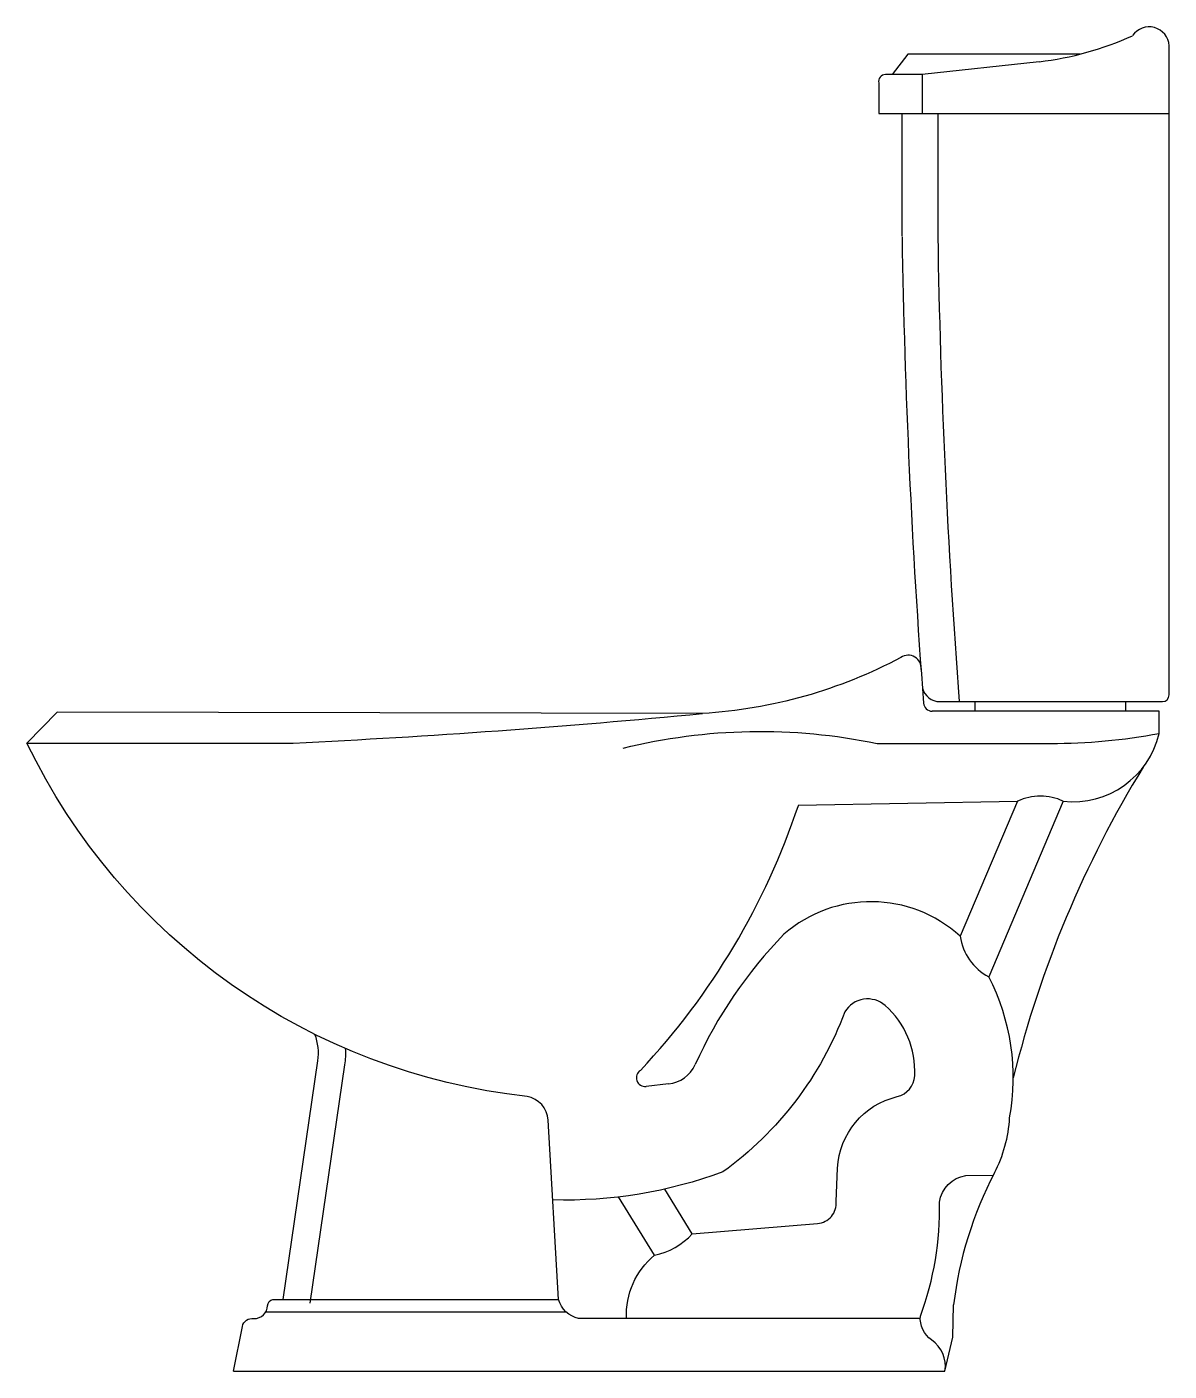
# Model space of a CAD drawing. Header units: millimetres. Extents: x 13.493 to 14.143, y -8.634 to -7.869.
import ezdxf

# ---------------------------------------------------------------- set-up
doc = ezdxf.new("R2010")
doc.units = ezdxf.units.MM
doc.header["$LTSCALE"] = 10

msp = doc.modelspace()

# ---------------------------------------------------------------- linework, layer by layer
for p, q in [((14.14313, -8.24902), (14.14313, -7.87952)), ((13.99439, -7.8843), (13.98548, -7.8959)), ((14.0925, -7.8843), (13.99439, -7.8843)), ((14.06921, -7.88861), (14.00259, -7.8959)), ((13.97788, -7.90072), (13.97788, -7.91815)), ((14.00259, -7.8959), (13.98168, -7.8959)), ((14.00259, -7.8959), (14.00259, -7.91815)), ((13.97788, -7.91815), (14.14313, -7.91815)), ((13.99112, -7.91815), (13.99112, -7.98787)), ((14.01147, -7.91815), (14.01147, -7.98787)), ((14.01259, -8.25281), (14.11857, -8.25281)), ((14.03257, -8.25281), (14.03257, -8.25823)), ((14.11857, -8.25281), (14.13933, -8.25281)), ((14.11857, -8.25823), (14.11857, -8.25281)), ((14.13747, -8.25823), (14.00835, -8.25823)), ((14.13747, -8.27088), (14.13747, -8.25823)), ((13.93213, -8.31182), (14.05684, -8.30952)), ((14.05684, -8.30952), (14.02425, -8.38631)), ((14.08292, -8.30952), (14.04049, -8.40938)), ((13.85817, -8.47031), (13.84548, -8.4718)), ((13.85033, -8.56785), (13.82978, -8.5347)), ((13.87178, -8.55563), (13.85618, -8.53019)), ((14.02008, -8.61447), (14.02045, -8.59605)), ((14.01559, -8.63381), (14.02008, -8.61447)), ((13.61076, -8.63381), (14.01559, -8.63381))]:
    msp.add_line(p, q)
for points in [[(13.99051, -8.22761, -0.108431), (13.87764, -8.25953), (13.51027, -8.25881), (13.49313, -8.27635), (13.64474, -8.27635, 0.011946), (13.87764, -8.25953, 3.572823)], [(14.00195, -8.23448, 0.635834), (13.99051, -8.22761)], [(14.00154, -8.60385), (13.80712, -8.60385, -0.278924), (13.79569, -8.59298), (13.78973, -8.49097, 0.347343), (13.77774, -8.4775, -0.258804), (13.49313, -8.27635, 0.464753)], [(13.83245, -8.27925, -0.112221), (13.97692, -8.27659), (14.07573, -8.27659, 0.046098), (14.13747, -8.27088, 3.437291)], [(13.83438, -8.60385, -0.238176), (13.85033, -8.56785, 0.15947), (13.87178, -8.55563), (13.94311, -8.54981, 0.417302), (13.95361, -8.53731), (13.9545, -8.51834, -0.335248), (13.98841, -8.47759, 0.333933), (13.99835, -8.46571, 0.228883), (13.98155, -8.42577, 0.468196), (13.95863, -8.42931, -0.147295), (13.88925, -8.52041, -0.095659), (13.79238, -8.53639, -0.095659)], [(13.63891, -8.59298), (13.65874, -8.45731, 0.129502), (13.65703, -8.44217, 0.129502)], [(13.65428, -8.59523), (13.67412, -8.45956, 0.05129), (13.67452, -8.45027, 0.05129)], [(14.01559, -8.63381, 0.285251), (14.00793, -8.61607, -0.270313), (14.0016, -8.60248, 0.095431), (14.01244, -8.53761, -0.336289), (14.0275, -8.52256), (14.043, -8.52237)], [(13.61076, -8.63381), (13.61576, -8.60844, -0.406569), (13.62232, -8.60391, 0.401491), (13.63013, -8.59657, -0.330116), (13.6331, -8.59298), (13.79569, -8.59298)]]:
    msp.add_lwpolyline(points, format="xyb")
msp.add_lwpolyline([(13.62914, -8.59998), (13.79986, -8.59998)])
for centre, radius, start, end in [((14.13175, -7.8802), 0.0114, 3.44192, 145.81362), ((14.04863, -7.71214), 0.17767, 276.65214, 294.50612), ((13.98168, -7.89981), 0.00391, 90, 193.4636), ((18.45293, -7.91546), 4.46239, 180.93398, 184.34591), ((18.45293, -7.91546), 4.44205, 180.93398, 184.35553), ((14.01272, -8.24246), 0.01035, 195.21591, 269.23171), ((14.00835, -8.25323), 0.005, 184.34591, 270), ((14.13933, -8.24902), 0.0038, 270, 0), ((14.08833, -8.25933), 0.05048, 263.84229, 346.76996), ((14.66119, -8.61666), 0.62495, 148.4925, 166.13141), ((14.06988, -8.33637), 0.02985, 64.09946, 115.90054), ((13.54395, -8.18284), 0.40905, 316.83633, 341.61953), ((13.97344, -8.4422), 0.07553, 47.71898, 130.95002), ((14.11129, -8.56689), 0.26102, 135.87179, 155.68293), ((14.0544, -8.38234), 0.03041, 187.50072, 242.7683), ((13.92927, -8.46687), 0.12519, 349.53537, 27.33276), ((13.85641, -8.45172), 0.01867, 275.39736, 335.68293), ((13.84491, -8.46688), 0.00495, 121.59207, 276.70454), ((13.97491, -8.48509), 0.0776, 332.46557, 356.66554), ((14.23842, -8.62247), 0.21957, 152.46557, 173.08919)]:
    msp.add_arc(centre, radius, start, end)

doc.saveas('drawing.dxf')
